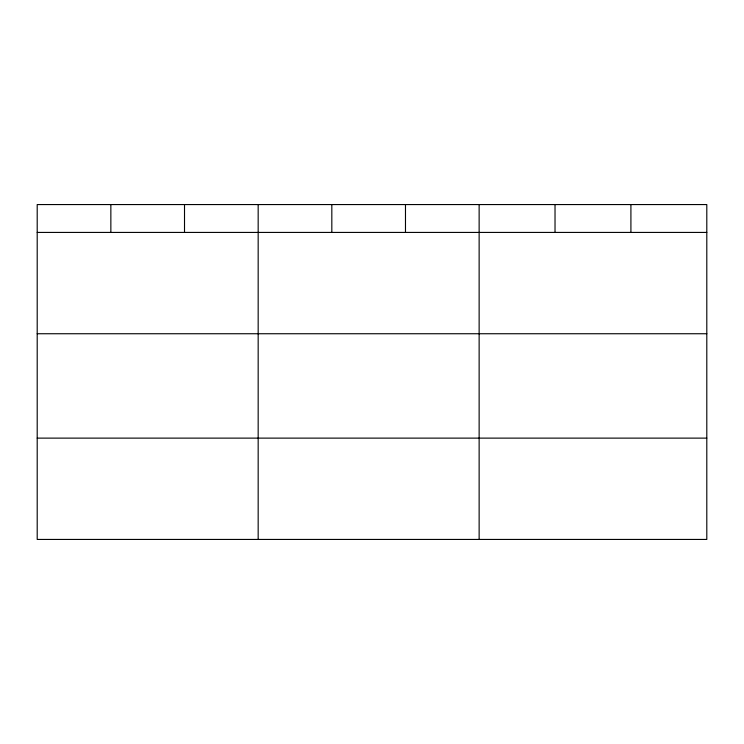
<?xml version="1.0" encoding="UTF-8"?>
<svg xmlns="http://www.w3.org/2000/svg" width="744" height="744" viewBox="0 0 744 744"><rect width="100%" height="100%" fill="white"/><g stroke="black" fill="none" stroke-linecap="round" stroke-linejoin="round"><path stroke-width="1.12" d="M706.8 333.74L706.8 204.563L37.2 204.563L37.2 539.437L706.8 539.437L706.8 333.74L37.2 333.74M37.2 232.426L706.8 232.426M37.2 438.123L706.8 438.123M630.912 204.563L630.912 232.426M555.024 204.563L555.024 232.426M479.136 204.563L479.136 539.437M405.48 204.563L405.48 232.426M331.824 204.563L331.824 232.426M258.168 204.563L258.168 539.437M184.512 204.563L184.512 232.426M110.856 204.563L110.856 232.426"/></g></svg>
